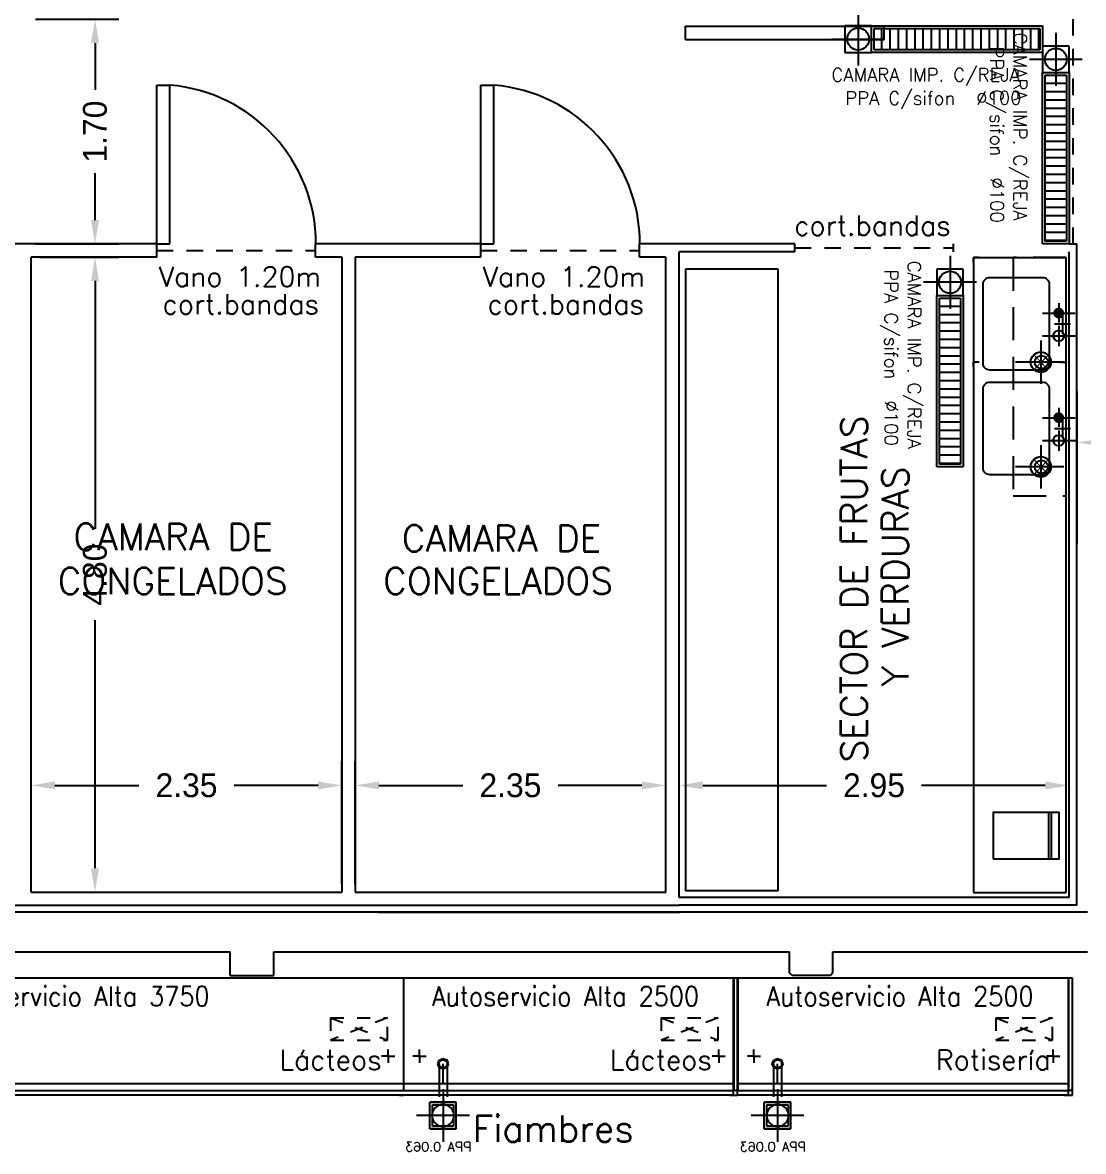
# Model space of a CAD drawing. Header units: metres. Extents: x 95 to 486, y 2972 to 3465.
# Drawn here: x 199.34 to 207.36, y 3025.91 to 3034.44 of the extents above; entities that cross this region are included whole.
import ezdxf
from ezdxf.enums import TextEntityAlignment as Align

# ---------------------------------------------------------------- set-up
doc = ezdxf.new("R2010")
doc.units = ezdxf.units.M
for name, pattern in [('HIDDEN', [0.375, 0.25, -0.125]), ('HIDDEN2', [0.1875, 0.125, -0.0625]), ('TRATTEGGIATA2', [0.375, 0.25, -0.125])]:
    doc.linetypes.add(name, pattern=pattern)
for name, color, linetype in [('0_CAMARAS', 4, 'Continuous'), ('0_MUROS', 7, 'Continuous'), ('C_COTAS', 5, 'Continuous'), ('E_EXHIBIDORAS', 1, 'Continuous'), ('E_INOXIGAS', 1, 'Continuous'), ('I-EXHIBIDORAS', 10, 'HIDDEN'), ('I_DESAGUES', 224, 'Continuous'), ('T_TEXTOS', 3, 'Continuous'), ('T_TEXTOS-EQUIPAMIENTO', 5, 'Continuous')]:
    doc.layers.add(name, color=color, linetype=linetype)
doc.styles.add('ROMANS', font='romans.shx', dxfattribs={"width": 0.8, "height": 0.15})
doc.styles.add('TESTI15', font='romans.shx', dxfattribs={"width": 0.9, "height": 1.5})
doc.dimstyles.new('STANDARD$0', dxfattribs={"dimtxt": 0.2, "dimasz": 0.18, "dimexe": 0.18, "dimexo": 0.0625, "dimgap": 0.09, "dimtad": 0, "dimzin": 0, "dimdsep": 46, "dimtxsty": 'ROMANS', "dimblk": 'OBLIQUE', "dimsah": 1, "dimcen": 0.09, "dimse1": 1, "dimse2": 1, "dimadec": 0, "dimazin": 0, "dimtfac": 1, "dimtofl": 0, "dimtmove": 0, "dimatfit": 3, "dimldrblk": 'OBLIQUE', "dimfxl": 1, "dimtolj": 1, "dimtzin": 0, "dimarcsym": 0})

# ---------------------------------------------------------------- blocks, each defined once
blk = doc.blocks.new('*D44')
at = {"layer": 'C_COTAS', "color": 0, "lineweight": -2, "transparency": 16777216}
for p, q in [((199.4037, 3027.9335), (199.4037, 3028.8572)), ((201.7537, 3027.9335), (201.7537, 3028.8572)), ((199.5837, 3028.6772), (200.2187, 3028.6772)), ((201.5737, 3028.6772), (200.9387, 3028.6772))]:
    blk.add_line(p, q, dxfattribs=at)
at = {"layer": 'C_COTAS', "color": 0, "transparency": 16777216}
for points in [[(199.5837, 3028.7072), (199.5837, 3028.6472), (199.4037, 3028.6772)], [(201.5737, 3028.7072), (201.5737, 3028.6472), (201.7537, 3028.6772)]]:
    blk.add_solid(points, dxfattribs=at)
at = {"layer": 'DEFPOINTS', "color": 0, "transparency": 16777216}
for p in [(201.7537, 3028.6772), (199.4037, 3027.871), (201.7537, 3027.871)]:
    blk.add_point(p, dxfattribs=at)
at = {"layer": 'C_COTAS', "color": 0, "transparency": 16777216, "insert": (200.5787, 3028.6772), "char_height": 0.18, "attachment_point": 5}
blk.add_mtext('\\A1;2.35', dxfattribs=at)
blk = doc.blocks.new('*D45')
at = {"layer": 'C_COTAS', "color": 0, "lineweight": -2, "transparency": 16777216}
for p, q in [((201.8537, 3027.9335), (201.8537, 3028.8572)), ((204.2037, 3027.9335), (204.2037, 3028.8572)), ((202.0337, 3028.6772), (202.6687, 3028.6772)), ((204.0237, 3028.6772), (203.3887, 3028.6772))]:
    blk.add_line(p, q, dxfattribs=at)
at = {"layer": 'C_COTAS', "color": 0, "transparency": 16777216}
for points in [[(202.0337, 3028.7072), (202.0337, 3028.6472), (201.8537, 3028.6772)], [(204.0237, 3028.7072), (204.0237, 3028.6472), (204.2037, 3028.6772)]]:
    blk.add_solid(points, dxfattribs=at)
at = {"layer": 'DEFPOINTS', "color": 0, "transparency": 16777216}
for p in [(204.2037, 3028.6772), (201.8537, 3027.871), (204.2037, 3027.871)]:
    blk.add_point(p, dxfattribs=at)
at = {"layer": 'C_COTAS', "color": 0, "transparency": 16777216, "insert": (203.0287, 3028.6772), "char_height": 0.18, "attachment_point": 5}
blk.add_mtext('\\A1;2.35', dxfattribs=at)
blk = doc.blocks.new('*D46')
at = {"layer": 'C_COTAS', "color": 0, "lineweight": -2, "transparency": 16777216}
for p, q in [((204.3037, 3027.8935), (204.3037, 3028.8572)), ((207.2537, 3027.8935), (207.2537, 3028.8572)), ((204.4837, 3028.6772), (205.4187, 3028.6772)), ((207.0737, 3028.6772), (206.1387, 3028.6772))]:
    blk.add_line(p, q, dxfattribs=at)
at = {"layer": 'C_COTAS', "color": 0, "transparency": 16777216}
for points in [[(204.4837, 3028.7072), (204.4837, 3028.6472), (204.3037, 3028.6772)], [(207.0737, 3028.7072), (207.0737, 3028.6472), (207.2537, 3028.6772)]]:
    blk.add_solid(points, dxfattribs=at)
at = {"layer": 'DEFPOINTS', "color": 0, "transparency": 16777216}
for p in [(207.2537, 3028.6772), (204.3037, 3027.831), (207.2537, 3027.831)]:
    blk.add_point(p, dxfattribs=at)
at = {"layer": 'C_COTAS', "color": 0, "transparency": 16777216, "insert": (205.7787, 3028.6772), "char_height": 0.18, "attachment_point": 5}
blk.add_mtext('\\A1;2.95', dxfattribs=at)
blk = doc.blocks.new('*D47')
at = {"layer": 'C_COTAS', "color": 0, "lineweight": -2, "transparency": 16777216}
for p, q in [((199.4662, 3032.671), (200.0666, 3032.671)), ((199.8866, 3032.491), (199.8866, 3030.616)), ((199.8866, 3028.051), (199.8866, 3029.926)), ((199.4662, 3027.871), (200.0666, 3027.871))]:
    blk.add_line(p, q, dxfattribs=at)
at = {"layer": 'C_COTAS', "color": 0, "transparency": 16777216}
for points in [[(199.8566, 3032.491), (199.9166, 3032.491), (199.8866, 3032.671)], [(199.8566, 3028.051), (199.9166, 3028.051), (199.8866, 3027.871)]]:
    blk.add_solid(points, dxfattribs=at)
at = {"layer": 'DEFPOINTS', "color": 0, "transparency": 16777216}
for p in [(199.4037, 3032.671), (199.8866, 3032.671), (199.4037, 3027.871)]:
    blk.add_point(p, dxfattribs=at)
at = {"layer": 'C_COTAS', "color": 0, "transparency": 16777216, "insert": (199.8866, 3030.271), "char_height": 0.18, "attachment_point": 5, "rotation": 90}
blk.add_mtext('\\A1;4.80', dxfattribs=at)
blk = doc.blocks.new('*D48')
at = {"layer": 'C_COTAS', "color": 0, "lineweight": -2, "transparency": 16777216}
for p, q in [((199.4359, 3034.4693), (200.0666, 3034.4693)), ((199.8866, 3034.2893), (199.8866, 3033.9351)), ((199.8866, 3032.951), (199.8866, 3033.3051)), ((199.4359, 3032.771), (200.0666, 3032.771))]:
    blk.add_line(p, q, dxfattribs=at)
at = {"layer": 'C_COTAS', "color": 0, "transparency": 16777216}
for points in [[(199.8566, 3034.2893), (199.9166, 3034.2893), (199.8866, 3034.4693)], [(199.8566, 3032.951), (199.9166, 3032.951), (199.8866, 3032.771)]]:
    blk.add_solid(points, dxfattribs=at)
at = {"layer": 'DEFPOINTS', "color": 0, "transparency": 16777216}
for p in [(199.3734, 3034.4693), (199.8866, 3034.4693), (199.3734, 3032.771)]:
    blk.add_point(p, dxfattribs=at)
at = {"layer": 'C_COTAS', "color": 0, "transparency": 16777216, "insert": (199.8866, 3033.6201), "char_height": 0.18, "attachment_point": 5, "rotation": 90}
blk.add_mtext('\\A1;1.70', dxfattribs=at)
blk = doc.blocks.new('BALANZA')
at = {"color": 3}
for p, q in [((0, -0.06), (0.35, -0.06)), ((0, -0.08), (0.35, -0.08))]:
    blk.add_line(p, q, dxfattribs=at)
blk.add_lwpolyline([(0, -0.5), (0, 0), (0.35, 0), (0.35, -0.5)], close=True, dxfattribs=at)
blk = doc.blocks.new('70X50')
at = {"color": 1}
for p, q in [((0.0373, 0), (0, 0)), ((0, -0.0422), (0, 0)), ((0.4189, -0.1775), (0.4189, 0.0695)), ((0.5, -0.0877), (0.5, 0.0323)), ((0.5912, -0.1775), (0.5912, 0.078)), ((0.3446, -0.0563), (0.4893, -0.0563)), ((0.435, -0.0277), (0.575, -0.0277)), ((0.5168, -0.0563), (0.6694, -0.0563)), ((0.79, -0.0181), (0.79, -0.3831)), ((0.6268, -0.1913), (0.9532, -0.1913)), ((0, -0.6578), (0, -0.7)), ((0.0373, -0.7), (0, -0.7))]:
    blk.add_line(p, q, dxfattribs=at)
at = {"color": 4, "const_width": 0.0407}
blk.add_lwpolyline([(0.3986, -0.0563, 1), (0.4393, -0.0563, 1)], format="xyb", close=True, dxfattribs=at)
at = {"color": 3}
blk.add_lwpolyline([(0.15, -0.5777), (0.15, -0.1777, -0.414214), (0.2, -0.1277), (0.8, -0.1277, -0.414214), (0.85, -0.1777), (0.85, -0.5777, -0.414214), (0.8, -0.6277), (0.2, -0.6277, -0.414214)], format="xyb", close=True, dxfattribs=at)
at = {"color": 4, "const_width": 0.008}
for points in [[(0.8452, -0.1385), (0.7347, -0.244)], [(0.7366, -0.1367), (0.847, -0.2421)]]:
    blk.add_lwpolyline(points, dxfattribs=at)
at = {"color": 4}
for centre, radius in [((0.5912, -0.0563), 0.0407), ((0.79, -0.1913), 0.0764)]:
    blk.add_circle(centre, radius, dxfattribs=at)
at = {"color": 2}
blk.add_circle((0.79, -0.1877), 0.05, dxfattribs=at)
blk = doc.blocks.new('3750')
at = {"layer": 'E_EXHIBIDORAS'}
for p, q in [((411945.5, 430550.3), (408195.5, 430550.3)), ((408195.5, 430550.3), (408195.5, 429700.3)), ((411945.5, 430550.3), (411945.5, 429700.3)), ((408317.1, 429960.3), (408267.1, 429960.3)), ((408317.1, 429960.3), (408317.1, 430010.3)), ((408317.1, 429960.3), (408317.1, 429910.3)), ((408317.1, 429960.3), (408367.1, 429960.3)), ((408467, 429930.3), (408494.9, 429942.2)), ((408494.9, 429942.2), (408523.6, 429930.7)), ((411830.5, 429960.3), (411780.5, 429960.3)), ((411830.5, 429960.3), (411830.5, 430010.3)), ((411830.5, 429960.3), (411830.5, 429910.3)), ((411830.5, 429960.3), (411880.5, 429960.3)), ((408455.5, 429902.3), (408467, 429930.3)), ((408466.8, 429874.4), (408455.5, 429902.3)), ((408495.5, 429862.3), (408466.8, 429874.4)), ((408523.9, 429874.1), (408495.5, 429862.3)), ((408523.6, 429930.7), (408535.5, 429902.2)), ((408535.5, 429902.2), (408523.9, 429874.1)), ((408195.5, 429700.3), (411945.5, 429700.3)), ((410695.5, 429665.3), (408195.5, 429665.3)), ((411915.5, 429665.3), (411945.5, 429665.3))]:
    blk.add_line(p, q, dxfattribs=at)
at = {"layer": 'E_EXHIBIDORAS', "linetype": 'TRATTEGGIATA2'}
for p, q in [((411395.5, 430250.3), (411825.5, 430250.3)), ((411395.5, 430250.3), (411825.5, 430080.3)), ((411825.5, 430250.3), (411395.5, 430080.3)), ((411395.5, 430250.3), (411395.5, 430080.3)), ((411825.5, 430080.3), (411825.5, 430250.3)), ((411395.5, 430080.3), (411825.5, 430080.3))]:
    blk.add_line(p, q, dxfattribs=at)
at = {"layer": 'E_EXHIBIDORAS', "color": 3}
for p, q in [((408195.5, 429752.3), (411945.5, 429752.3)), ((411945.5, 429665.3), (408195.5, 429665.3))]:
    blk.add_line(p, q, dxfattribs=at)
at = {"layer": 'E_EXHIBIDORAS', "color": 5, "style": 'TESTI15', "width": 0.9}
blk.add_text('Autoservicio Alta 3750', height=147.999, dxfattribs=at).set_placement((409469, 430416.8), align=Align.MIDDLE)
blk = doc.blocks.new('2500')
at = {"layer": 'E_EXHIBIDORAS'}
for p, q in [((411945.5, 428701.4), (409445.5, 428701.4)), ((409445.5, 428701.4), (409445.5, 427851.4)), ((411945.5, 428701.4), (411945.5, 427851.4)), ((409567.1, 428111.4), (409567.1, 428161.4)), ((411830.5, 428111.4), (411830.5, 428161.4)), ((409567.1, 428111.4), (409517.1, 428111.4)), ((409567.1, 428111.4), (409567.1, 428061.4)), ((409567.1, 428111.4), (409617.1, 428111.4)), ((409705.5, 428053.5), (409717, 428081.5)), ((409717, 428081.5), (409744.9, 428093.4)), ((409744.9, 428093.4), (409773.6, 428081.9)), ((409773.6, 428081.9), (409785.5, 428053.3)), ((411830.5, 428111.4), (411780.5, 428111.4)), ((411830.5, 428111.4), (411830.5, 428061.4)), ((411830.5, 428111.4), (411880.5, 428111.4)), ((409716.8, 428025.5), (409705.5, 428053.5)), ((409745.5, 428013.4), (409716.8, 428025.5)), ((409745.5, 427903.4), (409745.5, 428053.4)), ((409773.9, 428025.3), (409745.5, 428013.4)), ((409785.5, 428053.3), (409773.9, 428025.3)), ((409445.5, 427851.4), (411945.5, 427851.4)), ((411915.5, 427816.4), (411945.5, 427816.4))]:
    blk.add_line(p, q, dxfattribs=at)
at = {"layer": 'E_EXHIBIDORAS', "linetype": 'TRATTEGGIATA2'}
for p, q in [((411395.5, 428401.4), (411825.5, 428401.4)), ((411395.5, 428401.4), (411825.5, 428231.4)), ((411825.5, 428401.4), (411395.5, 428231.4)), ((411395.5, 428401.4), (411395.5, 428231.4)), ((411825.5, 428231.4), (411825.5, 428401.4)), ((411395.5, 428231.4), (411825.5, 428231.4))]:
    blk.add_line(p, q, dxfattribs=at)
at = {"layer": 'E_EXHIBIDORAS', "color": 3}
for p, q in [((409445.5, 427903.4), (411945.5, 427903.4)), ((411945.5, 427816.4), (409445.5, 427816.4))]:
    blk.add_line(p, q, dxfattribs=at)
at = {"layer": 'E_EXHIBIDORAS', "color": 5, "style": 'TESTI15', "width": 0.9}
blk.add_text('Autoservicio Alta 2500', height=147.999, dxfattribs=at).set_placement((410671.8, 428567.6), align=Align.MIDDLE)
blk = doc.blocks.new('lateral derecho')
at = {"layer": 'E_EXHIBIDORAS', "color": 1}
for p, q in [((412153.2, 429715.3), (412153.2, 430550.3)), ((412153.2, 430550.3), (412153.2, 429700.3)), ((412153.2, 430550.3), (412153.2, 429700.3)), ((412153.2, 430550.3), (412153.2, 429700.3))]:
    blk.add_line(p, q, dxfattribs=at)
at = {"layer": 'E_EXHIBIDORAS'}
for p in [(412153.2, 429665.3), (412183.2, 430550.3)]:
    blk.add_line(p, (412153.2, 430550.3), dxfattribs=at)
at = {"layer": 'E_EXHIBIDORAS', "color": 3, "linetype": 'ByBlock'}
for p, q in [((412153.2, 429665.3), (412153.2, 430550.3)), ((412183.2, 429665.3), (412183.2, 430550.3)), ((412183.2, 429665.3), (412183.2, 430550.3)), ((412183.2, 429665.3), (412183.2, 430550.3)), ((412168.2, 429700.3), (412153.2, 429700.3)), ((412153.2, 429665.3), (412183.2, 429665.3))]:
    blk.add_line(p, q, dxfattribs=at)
at = {"layer": 'E_EXHIBIDORAS', "color": 3}
blk.add_line((412183.2, 429665.3), (412183.2, 430550.3), dxfattribs=at)
at = {"layer": 'E_EXHIBIDORAS', "color": 1, "linetype": 'ByBlock'}
blk.add_line((412183.2, 429665.3), (412183.2, 429715.3), dxfattribs=at)
at = {"layer": 'E_EXHIBIDORAS', "color": 3, "linetype": 'ByBlock'}
blk.add_arc((412167.3, 429716.1), 15.8, 272.96352, 357.03648, dxfattribs=at)
blk = doc.blocks.new('ppa 0.063')
at = {"layer": 'I_DESAGUES'}
for p, q in [((344.6073, -182.2272), (344.6073, -182.6272)), ((344.5073, -182.5273), (344.5073, -182.3272)), ((344.5073, -182.5273), (344.5073, -182.3272)), ((344.5073, -182.5273), (344.5073, -182.3272)), ((344.5073, -182.5273), (344.5073, -182.3272)), ((344.5073, -182.3272), (344.7073, -182.3272)), ((344.7073, -182.3272), (344.5073, -182.3272)), ((344.6873, -182.3472), (344.5273, -182.3472)), ((344.5273, -182.3472), (344.5273, -182.5073)), ((344.6873, -182.5073), (344.6873, -182.3472)), ((344.7073, -182.5273), (344.7073, -182.3272)), ((344.4073, -182.4272), (344.8073, -182.4272)), ((344.7073, -182.5273), (344.5073, -182.5273)), ((344.5073, -182.5273), (344.7073, -182.5273)), ((344.5273, -182.5073), (344.6873, -182.5073))]:
    blk.add_line(p, q, dxfattribs=at)
blk.add_circle((344.6073, -182.4272), 0.0833, dxfattribs=at)
at = {"layer": 'I_DESAGUES', "style": 'ROMANS'}
blk.add_text('PPA 0.063', height=0.07, dxfattribs=at).set_placement((344.643, -182.6636), align=Align.MIDDLE_CENTER)
blk = doc.blocks.new('*D143')
at = {"layer": 'C_COTAS', "color": 0, "lineweight": -2, "transparency": 16777216}
for p, q in [((207.3137, 3031.1669), (207.3137, 3031.4496)), ((209.5052, 3031.3298), (209.5052, 3031.4496)), ((207.4937, 3031.2696), (208.0795, 3031.2696)), ((209.3252, 3031.2696), (208.7395, 3031.2696))]:
    blk.add_line(p, q, dxfattribs=at)
at = {"layer": 'C_COTAS', "color": 0, "transparency": 16777216}
for points in [[(207.4937, 3031.2996), (207.4937, 3031.2396), (207.3137, 3031.2696)], [(209.3252, 3031.2996), (209.3252, 3031.2396), (209.5052, 3031.2696)]]:
    blk.add_solid(points, dxfattribs=at)
at = {"layer": 'DEFPOINTS', "color": 0, "transparency": 16777216}
for p in [(209.5052, 3031.2696), (209.5052, 3031.2673), (207.3137, 3031.1044)]:
    blk.add_point(p, dxfattribs=at)
at = {"layer": 'C_COTAS', "color": 0, "transparency": 16777216, "insert": (208.4095, 3031.2696), "char_height": 0.18, "attachment_point": 5}
blk.add_mtext('\\A1;2.19', dxfattribs=at)

msp = doc.modelspace()

# ---------------------------------------------------------------- linework, layer by layer
at = {"layer": '0_CAMARAS', "color": 3, "linetype": 'HIDDEN2'}
for p, q in [((207.2837, 3032.771), (207.2837, 3034.4693)), ((200.3537, 3032.721), (201.5537, 3032.721)), ((202.8037, 3032.721), (204.0037, 3032.721)), ((205.1787, 3032.741), (206.3787, 3032.741))]:
    msp.add_line(p, q, dxfattribs=at)
at = {"layer": '0_CAMARAS'}
for p, q in [((204.3537, 3034.4166), (205.8537, 3034.4166)), ((204.3537, 3034.3166), (204.3537, 3034.4166)), ((205.8537, 3034.4166), (205.8537, 3034.3166)), ((204.3537, 3034.3166), (205.8537, 3034.3166)), ((200.3537, 3033.971), (200.4537, 3033.971)), ((200.3537, 3032.771), (200.3537, 3033.971)), ((200.4537, 3032.771), (200.4537, 3033.971)), ((202.8037, 3032.771), (202.8037, 3033.971)), ((202.8037, 3033.971), (202.9037, 3033.971)), ((202.9037, 3032.771), (202.9037, 3033.971)), ((200.3537, 3032.771), (199.0437, 3032.771)), ((200.3537, 3032.671), (200.3537, 3032.771)), ((200.3537, 3032.771), (200.4537, 3032.771)), ((202.8037, 3032.771), (201.5537, 3032.771)), ((201.5537, 3032.671), (201.5537, 3032.771)), ((202.8037, 3032.771), (202.9037, 3032.771)), ((202.8037, 3032.671), (202.8037, 3032.771)), ((204.0037, 3032.671), (204.0037, 3032.771)), ((205.1787, 3032.771), (204.0037, 3032.771)), ((204.3037, 3027.831), (204.3037, 3032.711)), ((205.1787, 3032.711), (204.3037, 3032.711)), ((205.1787, 3032.711), (205.1787, 3032.771)), ((205.1787, 3032.711), (205.1787, 3032.771)), ((206.3787, 3032.711), (206.3787, 3032.771)), ((207.2537, 3032.771), (207.3137, 3032.771)), ((207.2537, 3027.831), (207.2537, 3032.711)), ((207.3137, 3027.771), (207.3137, 3032.771)), ((199.4037, 3027.871), (199.4037, 3032.671)), ((200.3537, 3032.671), (199.4037, 3032.671)), ((201.7537, 3032.671), (201.5537, 3032.671)), ((201.7537, 3032.671), (201.7537, 3027.871)), ((202.8037, 3032.671), (201.8537, 3032.671)), ((201.8537, 3032.671), (201.8537, 3027.871)), ((204.2037, 3032.671), (204.0037, 3032.671)), ((204.2037, 3027.871), (204.2037, 3032.671)), ((199.4037, 3027.871), (201.7537, 3027.871)), ((201.8537, 3027.871), (204.2037, 3027.871)), ((194.9124, 3027.771), (202.4137, 3027.771)), ((199.3037, 3027.771), (204.3037, 3027.771)), ((207.2537, 3027.831), (204.3037, 3027.831)), ((207.3137, 3027.771), (204.3037, 3027.771))]:
    msp.add_line(p, q, dxfattribs=at)
at = {"layer": '0_CAMARAS', "color": 5}
for centre in [(200.3537, 3032.771), (202.8037, 3032.771)]:
    msp.add_arc(centre, 1.2042, 0, 85.23636, dxfattribs=at)
at = {"layer": '0_MUROS'}
for p, q in [((207.3921, 3027.7193), (192.0937, 3027.7193)), ((202.0283, 3027.7193), (204.3124, 3027.7193)), ((195.4183, 3027.4193), (200.9083, 3027.4193)), ((200.9083, 3027.2393), (200.9083, 3027.4193)), ((201.2383, 3027.2393), (201.2383, 3027.4193)), ((201.2383, 3027.4193), (205.1383, 3027.4193)), ((205.1383, 3027.2593), (205.1383, 3027.4193)), ((205.4683, 3027.4193), (207.3921, 3027.4193)), ((205.4683, 3027.2593), (205.4683, 3027.4193)), ((205.1583, 3027.2393), (205.1383, 3027.2593)), ((205.4683, 3027.2593), (205.4483, 3027.2393)), ((200.9083, 3027.2393), (201.2383, 3027.2393)), ((205.4483, 3027.2393), (205.1583, 3027.2393))]:
    msp.add_line(p, q, dxfattribs=at)
at = {"layer": 'E_INOXIGAS'}
for p, q in [((206.5317, 3032.6673), (206.5317, 3027.8673)), ((206.5317, 3032.6673), (207.2317, 3032.6673)), ((207.2317, 3027.8673), (207.2317, 3032.6673)), ((204.3537, 3032.581), (204.3537, 3027.881)), ((205.0537, 3032.581), (204.3537, 3032.581)), ((205.0537, 3027.881), (205.0537, 3032.581)), ((207.3117, 3030.5049), (207.3117, 3031.6549)), ((207.3137, 3031.6549), (207.3137, 3030.505)), ((205.0537, 3027.881), (204.3537, 3027.881)), ((206.5317, 3027.8673), (207.2317, 3027.8673))]:
    msp.add_line(p, q, dxfattribs=at)
at = {"layer": 'E_INOXIGAS', "color": 2, "linetype": 'HIDDEN'}
msp.add_lwpolyline([(207.2317, 3032.6673), (206.8317, 3032.6673), (206.8317, 3030.8673), (207.2317, 3030.8673)], close=True, dxfattribs=at)
at = {"layer": 'I-EXHIBIDORAS'}
for p, q in [((202.489, 3026.5725), (202.489, 3026.2566)), ((202.549, 3026.5725), (202.549, 3026.2566)), ((205.019, 3026.5725), (205.019, 3026.2566)), ((205.079, 3026.5725), (205.079, 3026.2566))]:
    msp.add_line(p, q, dxfattribs=at)
for centre in [(202.519, 3026.5725), (205.049, 3026.5725)]:
    msp.add_circle(centre, 0.03, dxfattribs=at)
at = {"layer": 'I_DESAGUES'}
for p, q in [((205.6587, 3034.5192), (205.6587, 3034.1192)), ((205.7587, 3034.4193), (205.5587, 3034.4193)), ((205.5587, 3034.4193), (205.5587, 3034.2192)), ((205.7587, 3034.4193), (207.0537, 3034.4193)), ((205.7587, 3034.2192), (205.7587, 3034.4193)), ((205.7587, 3034.2192), (205.7587, 3034.4193)), ((207.0537, 3034.4193), (207.0537, 3034.2192)), ((205.7787, 3034.3993), (207.0337, 3034.3993)), ((205.7787, 3034.2392), (205.7787, 3034.3993)), ((205.8389, 3034.2392), (205.8389, 3034.3993)), ((205.9014, 3034.2392), (205.9014, 3034.3993)), ((205.9639, 3034.2392), (205.9639, 3034.3993)), ((206.0264, 3034.2392), (206.0264, 3034.3993)), ((206.0889, 3034.2392), (206.0889, 3034.3993)), ((206.1514, 3034.2392), (206.1514, 3034.3993)), ((206.2139, 3034.2392), (206.2139, 3034.3993)), ((206.2764, 3034.2392), (206.2764, 3034.3993)), ((206.3389, 3034.2392), (206.3389, 3034.3993)), ((206.4014, 3034.2392), (206.4014, 3034.3993)), ((206.4639, 3034.2392), (206.4639, 3034.3993)), ((206.5264, 3034.2392), (206.5264, 3034.3993)), ((206.5889, 3034.2392), (206.5889, 3034.3993)), ((206.6514, 3034.2392), (206.6514, 3034.3993)), ((206.7139, 3034.2392), (206.7139, 3034.3993)), ((206.7764, 3034.2392), (206.7764, 3034.3993)), ((206.8389, 3034.2392), (206.8389, 3034.3993)), ((206.9014, 3034.2392), (206.9014, 3034.3993)), ((206.9639, 3034.2392), (206.9639, 3034.3993)), ((207.0264, 3034.2392), (207.0264, 3034.3993)), ((207.0337, 3034.3993), (207.0337, 3034.2392)), ((207.1537, 3034.366), (207.1537, 3033.966)), ((205.4587, 3034.3192), (205.8587, 3034.3192)), ((207.0537, 3034.266), (207.0537, 3034.066)), ((207.2537, 3034.266), (207.0537, 3034.266)), ((207.2537, 3034.066), (207.2537, 3034.266)), ((205.5587, 3034.2192), (205.7587, 3034.2192)), ((207.0537, 3034.2192), (205.7587, 3034.2192)), ((207.0337, 3034.2392), (205.7787, 3034.2392)), ((207.3537, 3034.166), (206.9537, 3034.166)), ((207.0537, 3032.771), (207.0537, 3034.066)), ((207.0537, 3034.066), (207.2537, 3034.066)), ((207.0537, 3034.066), (207.2537, 3034.066)), ((207.0737, 3032.791), (207.0737, 3034.046)), ((207.0737, 3034.046), (207.2337, 3034.046)), ((207.2337, 3034.046), (207.2337, 3032.791)), ((207.2537, 3034.066), (207.2537, 3032.771)), ((207.0737, 3033.9858), (207.2337, 3033.9858)), ((207.0737, 3033.9233), (207.2337, 3033.9233)), ((207.0737, 3033.8608), (207.2337, 3033.8608)), ((207.0737, 3033.7983), (207.2337, 3033.7983)), ((207.0737, 3033.7358), (207.2337, 3033.7358)), ((207.0737, 3033.6733), (207.2337, 3033.6733)), ((207.0737, 3033.6108), (207.2337, 3033.6108)), ((207.0737, 3033.5483), (207.2337, 3033.5483)), ((207.0737, 3033.4858), (207.2337, 3033.4858)), ((207.0737, 3033.4233), (207.2337, 3033.4233)), ((207.0737, 3033.3608), (207.2337, 3033.3608)), ((207.0737, 3033.2983), (207.2337, 3033.2983)), ((207.0737, 3033.2358), (207.2337, 3033.2358)), ((207.0737, 3033.1733), (207.2337, 3033.1733)), ((207.0737, 3033.1108), (207.2337, 3033.1108)), ((207.0737, 3033.0483), (207.2337, 3033.0483)), ((207.0737, 3032.9858), (207.2337, 3032.9858)), ((207.0737, 3032.9233), (207.2337, 3032.9233)), ((207.0737, 3032.8608), (207.2337, 3032.8608)), ((207.0737, 3032.7983), (207.2337, 3032.7983)), ((207.2537, 3032.771), (207.0537, 3032.771)), ((207.2337, 3032.791), (207.0737, 3032.791)), ((206.3537, 3032.6809), (206.3537, 3032.2809)), ((206.2537, 3032.581), (206.2537, 3032.3809)), ((206.4537, 3032.581), (206.2537, 3032.581)), ((206.4537, 3032.3809), (206.4537, 3032.581)), ((206.5537, 3032.4809), (206.1537, 3032.4809)), ((206.2537, 3031.0859), (206.2537, 3032.3809)), ((206.2537, 3032.3809), (206.4537, 3032.3809)), ((206.2537, 3032.3809), (206.4537, 3032.3809)), ((206.4537, 3032.3809), (206.4537, 3031.0859)), ((206.2737, 3031.1059), (206.2737, 3032.3609)), ((206.2737, 3032.3609), (206.4337, 3032.3609)), ((206.2737, 3032.3008), (206.4337, 3032.3008)), ((206.4337, 3032.3609), (206.4337, 3031.1059)), ((206.2737, 3032.2383), (206.4337, 3032.2383)), ((206.2737, 3032.1758), (206.4337, 3032.1758)), ((206.2737, 3032.1133), (206.4337, 3032.1133)), ((206.2737, 3032.0508), (206.4337, 3032.0508)), ((206.2737, 3031.9883), (206.4337, 3031.9883)), ((206.2737, 3031.9258), (206.4337, 3031.9258)), ((206.2737, 3031.8633), (206.4337, 3031.8633)), ((206.2737, 3031.8008), (206.4337, 3031.8008)), ((206.2737, 3031.7383), (206.4337, 3031.7383)), ((206.2737, 3031.6758), (206.4337, 3031.6758)), ((206.2737, 3031.6133), (206.4337, 3031.6133)), ((206.2737, 3031.5508), (206.4337, 3031.5508)), ((206.2737, 3031.4883), (206.4337, 3031.4883)), ((206.2737, 3031.4258), (206.4337, 3031.4258)), ((206.2737, 3031.3633), (206.4337, 3031.3633)), ((206.2737, 3031.3008), (206.4337, 3031.3008)), ((206.2737, 3031.2383), (206.4337, 3031.2383)), ((206.2737, 3031.1758), (206.4337, 3031.1758)), ((206.2737, 3031.1133), (206.4337, 3031.1133)), ((206.4337, 3031.1059), (206.2737, 3031.1059)), ((206.4537, 3031.0859), (206.2537, 3031.0859))]:
    msp.add_line(p, q, dxfattribs=at)
for centre in [(205.6587, 3034.3192), (207.1537, 3034.166), (206.3537, 3032.4809)]:
    msp.add_circle(centre, 0.0833, dxfattribs=at)

# ---------------------------------------------------------------- block references
at = {"layer": 'E_EXHIBIDORAS', "xscale": 0.001, "yscale": 0.001, "zscale": 0.001}
for name, p in [('3750', (-209.7266, 2596.6709)), ('2500', (-207.2266, 2598.5197)), ('lateral derecho', (-207.4363, 2596.6709)), ('2500', (-204.6966, 2598.5197)), ('lateral derecho', (-204.9043, 2596.6709))]:
    msp.add_blockref(name, p, dxfattribs=at)
at = {"layer": 'E_INOXIGAS', "rotation": 270}
for p in [(207.2317, 3032.6673), (207.2317, 3031.8762)]:
    msp.add_blockref('70X50', p, dxfattribs=at)
at = {"layer": 'E_INOXIGAS', "xscale": -1, "rotation": 270}
msp.add_blockref('BALANZA', (207.1802, 3028.1228), dxfattribs=at)
at = {"layer": 'I_DESAGUES', "xscale": -1}
for p in [(547.1263, 3208.6089), (549.6563, 3208.6089)]:
    msp.add_blockref('ppa 0.063', p, dxfattribs=at)

# ---------------------------------------------------------------- texts
at = {"layer": 'I_DESAGUES', "style": 'ROMANS'}
for s, p in [('CAMARA IMP. C/REJA', (206.8333, 3034.3679)), ('PPA C/sifon', (206.6581, 3034.2633)), ('%%c100', (206.6594, 3033.273)), ('CAMARA IMP. C/REJA', (206.0333, 3032.6438)), ('PPA C/sifon', (205.8581, 3032.5783)), ('%%c100', (205.8594, 3031.588))]:
    msp.add_text(s, height=0.1, rotation=270, dxfattribs=at).set_placement(p)
for s, p in [('CAMARA IMP. C/REJA', (205.4567, 3033.9989)), ('PPA C/sifon', (205.5613, 3033.8236)), ('%%c100', (206.5516, 3033.8249))]:
    msp.add_text(s, height=0.1, dxfattribs=at).set_placement(p)
at = {"layer": 'T_TEXTOS', "style": 'ROMANS'}
for s, p in [('SECTOR DE FRUTAS', (205.7275, 3028.8525)), ('Y VERDURAS', (206.0385, 3029.4268))]:
    msp.add_text(s, height=0.2, rotation=90, dxfattribs=at).set_placement(p)
for s, p in [('CAMARA DE  ', (199.7223, 3030.4564)), ('CAMARA DE  ', (202.2068, 3030.4454)), ('CONGELADOS', (199.6038, 3030.1225)), ('CONGELADOS', (202.0648, 3030.1225)), ('Fiambres', (202.7435, 3025.9819))]:
    msp.add_text(s, height=0.2, dxfattribs=at).set_placement(p)
at = {"layer": 'T_TEXTOS-EQUIPAMIENTO', "style": 'ROMANS'}
for s, p in [('cort.bandas', (205.7668, 3032.91)), ('Vano 1.20m', (200.9822, 3032.5235)), ('Vano 1.20m', (203.4322, 3032.5235)), ('cort.bandas', (200.9885, 3032.3155)), ('cort.bandas', (203.4466, 3032.3155))]:
    msp.add_text(s, height=0.15, dxfattribs=at).set_placement(p, align=Align.MIDDLE_CENTER)
for s, p in [('Lácteos', (201.2826, 3026.5271)), ('Lácteos', (203.7806, 3026.5271)), ('Rotisería', (206.2459, 3026.5271))]:
    msp.add_text(s, height=0.15, dxfattribs=at).set_placement(p)

# ---------------------------------------------------------------- dimensions: what is measured, and where the dimension line sits
at = {"layer": 'C_COTAS'}
for base, p1, p2, picture, middle in [((199.8866, 3034.4693), (199.3734, 3032.771), (199.3734, 3034.4693), '*D48', (199.8866, 3033.6201)), ((199.8866, 3032.671), (199.4037, 3027.871), (199.4037, 3032.671), '*D47', (199.8866, 3030.271))]:
    dim = msp.add_linear_dim(base=base, p1=p1, p2=p2, angle=90, dimstyle='STANDARD$0', override={"dimtxt": 0.18, "dimtxsty": 'Standard', "dimsah": 0, "dimse1": 0, "dimse2": 0}, dxfattribs=at)
    dim.commit()
    dim.dimension.update_dxf_attribs({"geometry": picture, "text_midpoint": middle})
for base, p1, p2, picture, middle in [((209.5052, 3031.2696), (207.3137, 3031.1044), (209.5052, 3031.2673), '*D143', (208.4095, 3031.2696)), ((201.7537, 3028.6772), (199.4037, 3027.871), (201.7537, 3027.871), '*D44', (200.5787, 3028.6772)), ((204.2037, 3028.6772), (201.8537, 3027.871), (204.2037, 3027.871), '*D45', (203.0287, 3028.6772)), ((207.2537, 3028.6772), (204.3037, 3027.831), (207.2537, 3027.831), '*D46', (205.7787, 3028.6772))]:
    dim = msp.add_linear_dim(base=base, p1=p1, p2=p2, dimstyle='STANDARD$0', override={"dimtxt": 0.18, "dimtxsty": 'Standard', "dimsah": 0, "dimse1": 0, "dimse2": 0}, dxfattribs=at)
    dim.commit()
    dim.dimension.update_dxf_attribs({"geometry": picture, "text_midpoint": middle})

doc.saveas('drawing.dxf')
